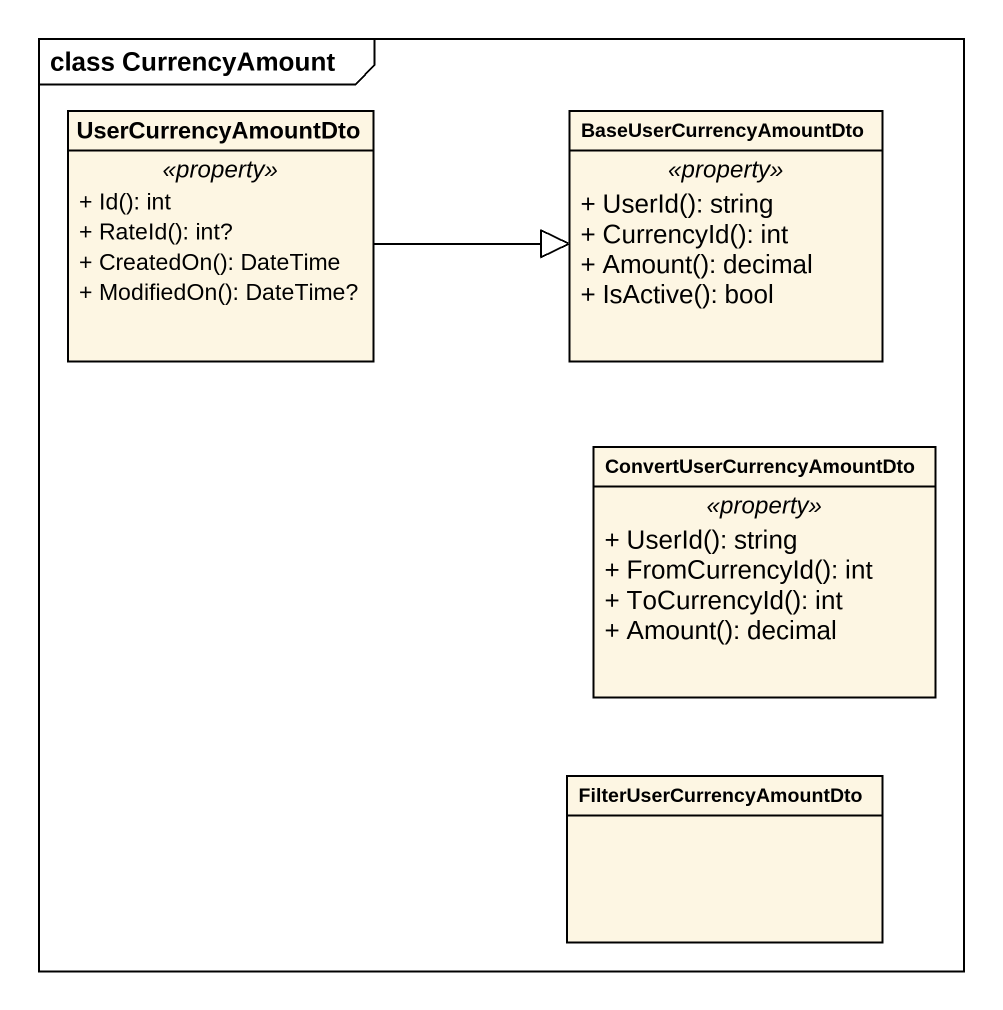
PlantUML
@startuml
mainframe class CurrencyAmount
hide circle
hide empty members
skinparam classAttributeIconSize 0
class UserCurrencyAmountDto {
  .. <<property>> ..
  + Id(): int
  + RateId(): int?
  + CreatedOn(): DateTime
  + ModifiedOn(): DateTime?
}
class BaseUserCurrencyAmountDto {
  .. <<property>> ..
  + UserId(): string
  + CurrencyId(): int
  + Amount(): decimal
  + IsActive(): bool
}
class ConvertUserCurrencyAmountDto {
  .. <<property>> ..
  + UserId(): string
  + FromCurrencyId(): int
  + ToCurrencyId(): int
  + Amount(): decimal
}
class FilterUserCurrencyAmountDto
UserCurrencyAmountDto -right-|> BaseUserCurrencyAmountDto
@enduml
